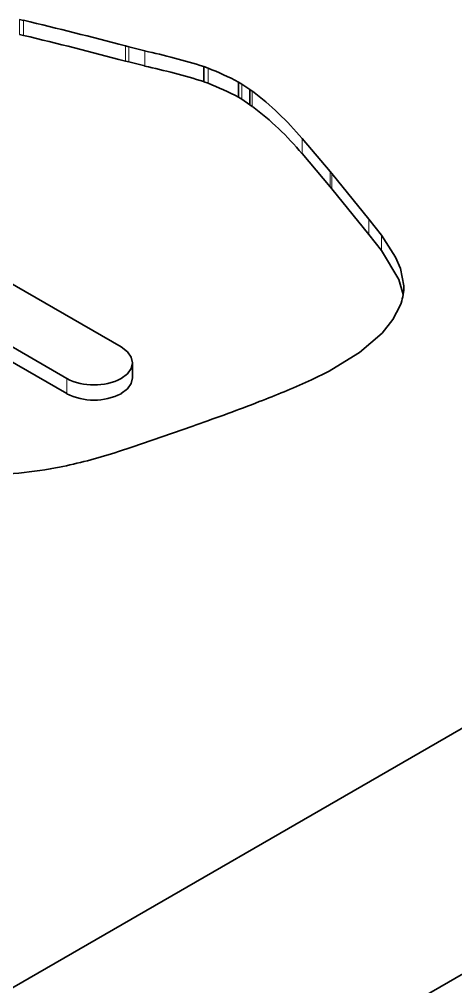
# Model space of a CAD drawing. Extents: x -452 to 1254, y -592 to 756.
# Drawn here: x 626.52 to 628.87, y 520.41 to 525.61 of the extents above; entities that cross this region are included whole.
import ezdxf

# ---------------------------------------------------------------- set-up
doc = ezdxf.new("R2010")
doc.units = 0

msp = doc.modelspace()

# ---------------------------------------------------------------- linework, layer by layer
at = {"color": 7, "lineweight": 35, "ltscale": 0.000590375}
for p, q in [((626.5436, 525.6052), (626.5206, 525.6105)), ((626.5436, 525.5236), (626.5206, 525.5289))]:
    msp.add_line(p, q, dxfattribs=at)
at = {"color": 7, "lineweight": 13, "ltscale": 0.002042}
for p, q in [((626.5206, 525.6105), (626.5206, 525.5289)), ((626.5436, 525.6052), (626.5436, 525.5236)), ((627.1953, 525.4415), (627.1953, 525.3598)), ((627.5363, 525.348), (627.5363, 525.2664)), ((627.7184, 525.2619), (627.7184, 525.1802)), ((627.7747, 525.2235), (627.7747, 525.1418)), ((628.0426, 524.9697), (628.0426, 524.888)), ((628.1942, 524.7917), (628.1942, 524.7101)), ((628.2031, 524.7812), (628.2031, 524.6995)), ((628.4026, 524.5352), (628.4026, 524.4536)), ((628.4697, 524.4494), (628.4697, 524.3677)), ((626.776, 523.6787), (626.776, 523.597))]:
    msp.add_line(p, q, dxfattribs=at)
at = {"color": 7, "lineweight": 35, "ltscale": 0.000491475}
for p, q in [((627.1102, 525.4631), (627.0912, 525.468)), ((627.1102, 525.3815), (627.0912, 525.3864))]:
    msp.add_line(p, q, dxfattribs=at)
at = {"color": 7, "lineweight": 13, "ltscale": 0.00204}
for p, q in [((627.0912, 525.468), (627.0912, 525.3864)), ((627.1102, 525.4631), (627.1102, 525.3815))]:
    msp.add_line(p, q, dxfattribs=at)
at = {"color": 7, "lineweight": 35, "ltscale": 0.002195}
for p, q in [((627.1953, 525.4415), (627.1102, 525.4631)), ((627.1953, 525.3598), (627.1102, 525.3815))]:
    msp.add_line(p, q, dxfattribs=at)
at = {"color": 7, "lineweight": 35, "ltscale": 0.000618103}
for p, q in [((627.5363, 525.348), (627.5131, 525.3568)), ((627.5363, 525.2664), (627.5131, 525.2751))]:
    msp.add_line(p, q, dxfattribs=at)
at = {"color": 7, "lineweight": 35, "ltscale": 0.002042}
for p, q in [((627.5131, 525.3568), (627.5131, 525.2751)), ((627.7002, 525.2729), (627.7002, 525.1913)), ((627.762, 525.2326), (627.762, 525.1509))]:
    msp.add_line(p, q, dxfattribs=at)
at = {"color": 7, "lineweight": 35, "ltscale": 0.00053332}
for p, q in [((627.7184, 525.2619), (627.7002, 525.2729)), ((627.7184, 525.1802), (627.7002, 525.1913))]:
    msp.add_line(p, q, dxfattribs=at)
at = {"color": 7, "lineweight": 35, "ltscale": 0.001313}
for p, q in [((627.762, 525.2326), (627.7184, 525.2619)), ((627.762, 525.1509), (627.7184, 525.1802))]:
    msp.add_line(p, q, dxfattribs=at)
at = {"color": 7, "lineweight": 35, "ltscale": 0.000390413}
for p, q in [((627.7747, 525.2235), (627.762, 525.2326)), ((627.7747, 525.1418), (627.762, 525.1509))]:
    msp.add_line(p, q, dxfattribs=at)
at = {"color": 7, "lineweight": 35, "ltscale": 0.005844}
for p, q in [((628.1942, 524.7917), (628.0426, 524.9697)), ((628.1942, 524.7101), (628.0426, 524.888))]:
    msp.add_line(p, q, dxfattribs=at)
at = {"color": 7, "lineweight": 35, "ltscale": 0.054673}
msp.add_line((625.1748, 524.9412), (627.0687, 523.8477), dxfattribs=at)
at = {"color": 7, "lineweight": 35, "ltscale": 0.054674}
for p, q in [((626.776, 523.6787), (624.882, 524.7722)), ((626.776, 523.597), (624.882, 524.6905))]:
    msp.add_line(p, q, dxfattribs=at)
at = {"color": 7, "lineweight": 35, "ltscale": 0.000344437}
for p, q in [((628.2031, 524.7812), (628.1942, 524.7917)), ((628.2031, 524.6995), (628.1942, 524.7101))]:
    msp.add_line(p, q, dxfattribs=at)
at = {"color": 7, "lineweight": 35, "ltscale": 0.007918}
for p, q in [((628.4026, 524.5352), (628.2031, 524.7812)), ((628.4026, 524.4536), (628.2031, 524.6995))]:
    msp.add_line(p, q, dxfattribs=at)
at = {"color": 7, "lineweight": 35, "ltscale": 0.310268}
msp.add_line((633.6776, 524.5532), (622.9296, 518.3478), dxfattribs=at)
at = {"color": 7, "lineweight": 35, "ltscale": 0.002723}
for p, q in [((628.4697, 524.4494), (628.4026, 524.5352)), ((628.4697, 524.3677), (628.4026, 524.4536))]:
    msp.add_line(p, q, dxfattribs=at)
at = {"color": 7, "lineweight": 35, "ltscale": 0.000356589}
msp.add_line((628.5711, 524.0706), (628.5756, 524.0841), dxfattribs=at)
at = {"color": 7, "lineweight": 35, "ltscale": 0.310267}
msp.add_line((624.0759, 517.686), (634.8239, 523.8914), dxfattribs=at)
at = {"color": 7, "lineweight": 35, "ltscale": 0.00204}
msp.add_line((627.1294, 523.7632), (627.1294, 523.6816), dxfattribs=at)
at = {"color": 7, "lineweight": 35, "ltscale": 0.002627}
msp.add_line((628.0941, 523.6717), (628.1884, 523.7181), dxfattribs=at)
at = {"color": 7, "lineweight": 35, "ltscale": 0.000419894}
msp.add_line((628.1884, 523.7181), (628.2031, 523.7261), dxfattribs=at)
at = {"color": 7, "lineweight": 35, "ltscale": 0.000471514}
msp.add_line((627.8124, 523.5537), (627.83, 523.5605), dxfattribs=at)
at = {"color": 7, "lineweight": 35, "ltscale": 0.008666}
msp.add_line((627.1266, 523.3088), (627.4542, 523.4221), dxfattribs=at)
at = {"color": 7, "lineweight": 35, "ltscale": 0.000464254}
msp.add_line((627.4542, 523.4221), (627.4717, 523.4283), dxfattribs=at)
at = {"color": 7, "lineweight": 35, "ltscale": 0.001906}
msp.add_line((627.0543, 523.2847), (627.1266, 523.3088), dxfattribs=at)
at = {"color": 7, "lineweight": 35, "ltscale": 0.000503302}
msp.add_line((627.0352, 523.2785), (627.0543, 523.2847), dxfattribs=at)
at = {"color": 7, "lineweight": 35, "ltscale": 0.000561691}
msp.add_line((626.7145, 523.1971), (626.7365, 523.2015), dxfattribs=at)
at = {"color": 7, "lineweight": 35}
for points in [[(628.5905, 524.176), (628.5728, 524.2695), (628.5463, 524.3304), (628.4697, 524.4494)], [(628.5872, 524.131), (628.5637, 524.2117), (628.4697, 524.3677)], [(628.2031, 523.7261), (628.3521, 523.8188), (628.473, 523.9227), (628.5314, 523.9949), (628.5711, 524.0706)], [(627.0687, 523.8477), (627.1024, 523.8222), (627.1226, 523.7935), (627.1294, 523.7632)], [(627.1294, 523.7632), (627.1226, 523.7329), (627.1024, 523.7042), (627.0687, 523.6787)], [(627.1294, 523.6816), (627.1226, 523.6512), (627.1024, 523.6225), (627.0687, 523.597)]]:
    msp.add_lwpolyline(points, dxfattribs=at)
for centre, radius, start, end in [((621.9166, 506.0535), 20.0919, 75.0756, 76.68544), ((621.9166, 505.9719), 20.0919, 75.0756, 76.68544), ((626.3476, 521.577), 3.9557, 72.8623, 77.627), ((626.3476, 521.4954), 3.9557, 72.8623, 77.627), ((626.9618, 523.8791), 1.5773, 62.0887, 68.6414), ((626.9618, 523.7975), 1.5773, 62.0887, 68.6414), ((626.808, 523.9413), 1.6062, 39.7918, 52.9857), ((626.808, 523.8596), 1.6062, 39.7918, 52.9857), ((628.3165, 524.1736), 0.274, 340.9288, 0.4815), ((626.9224, 523.9706), 0.3273, 243.3645, 296.6342), ((625.9503, 528.4026), 5.1941, 291.2154, 294.377), ((626.9224, 523.8889), 0.3273, 243.3645, 296.6342), ((623.9367, 533.5599), 10.7306, 289.23455, 291.17299), ((626.1969, 525.9051), 2.757, 281.2871, 287.6997), ((626.3583, 525.0146), 1.8518, 267.0437, 281.0886)]:
    msp.add_arc(centre, radius, start, end, dxfattribs=at)

doc.saveas('drawing.dxf')
